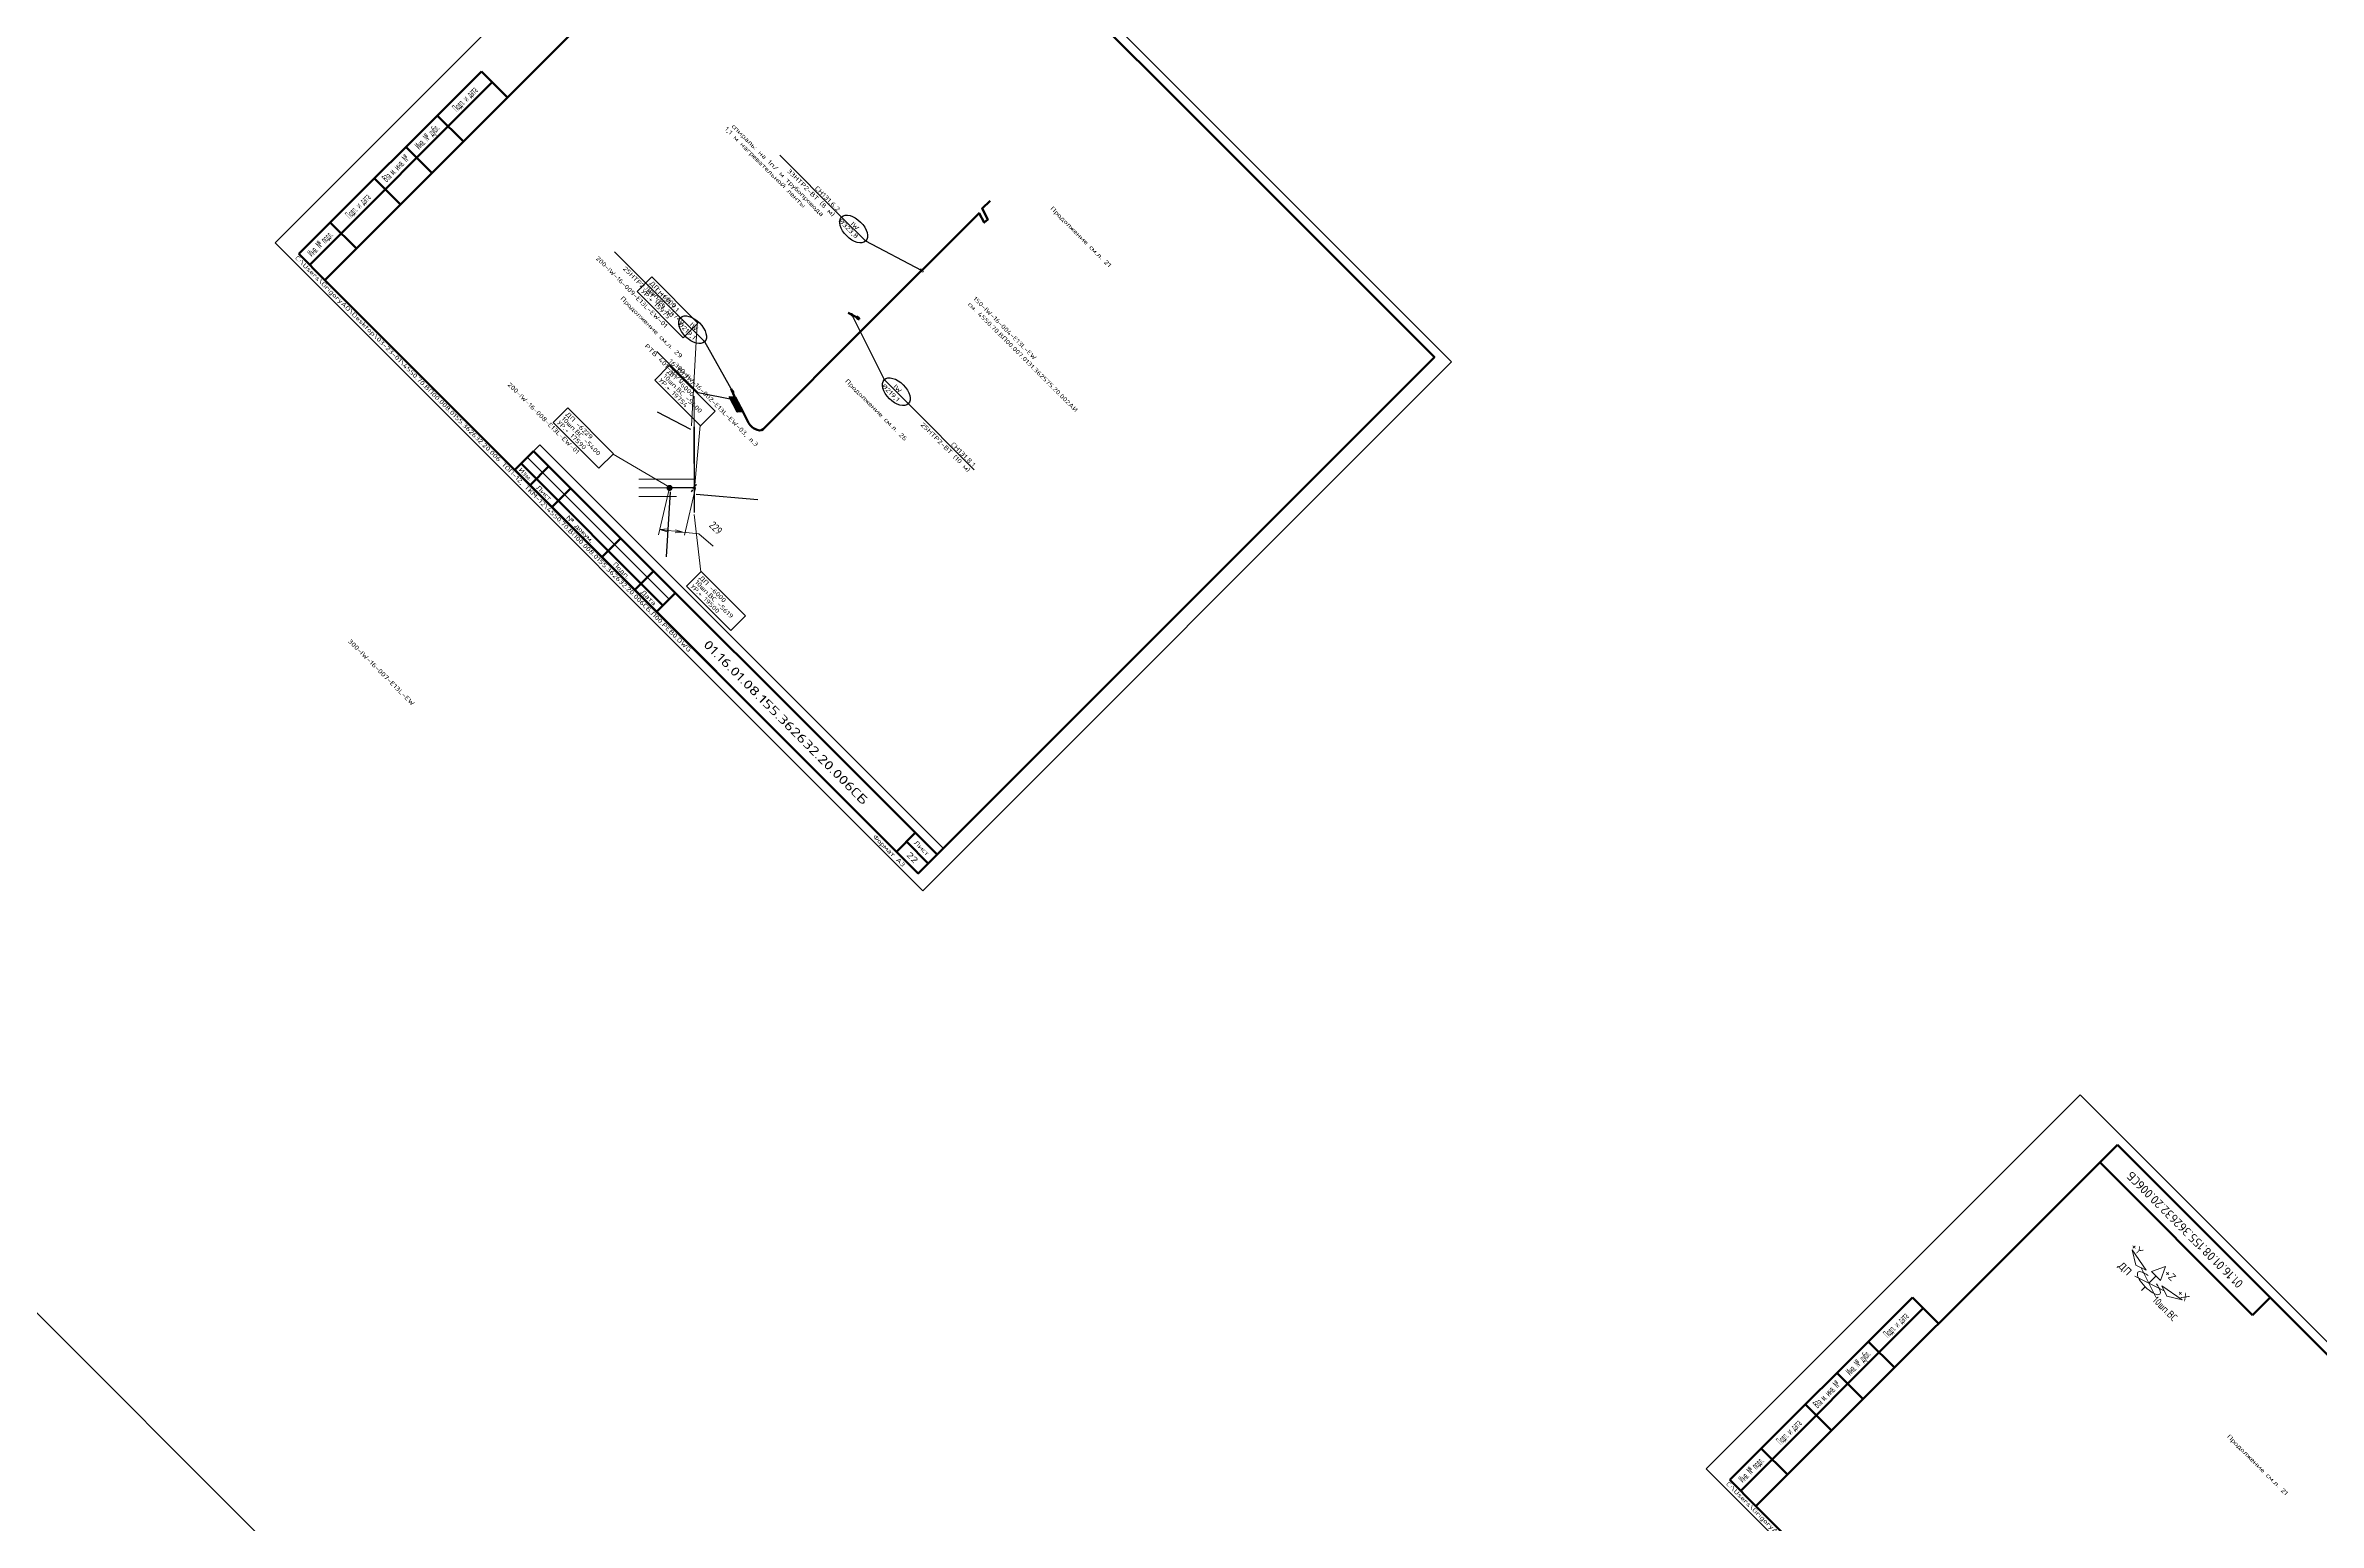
# Model space of a CAD drawing. Header units: millimetres. Extents: x -1501 to 8157, y -8271 to 1386.
# Drawn here: x 151 to 888, y -1254 to -775 of the extents above; entities that cross this region are included whole.
import ezdxf
from ezdxf import colors
from ezdxf.entities.mleader import LeaderData, LeaderLine
from ezdxf.enums import TextEntityAlignment as Align
from ezdxf.math import Vec2, Vec3

# ---------------------------------------------------------------- set-up
doc = ezdxf.new("R2010")
doc.units = ezdxf.units.MM
doc.header["$MEASUREMENT"] = 0
for name, color, linetype, lineweight in [('--TEXT--', 7, 'Continuous', 25), ('OFORMLENIE', 7, 'Continuous', 25), ('подложка', 253, 'Continuous', 13), ('СН', 1, 'Continuous', 50)]:
    doc.layers.add(name, color=color, linetype=linetype, lineweight=lineweight)
doc.layers.add('Коробки', color=250, linetype='Continuous')
doc.layers.add('Построение', color=7, linetype='Continuous')
doc.layers.add('непечат', color=2, linetype='Continuous', plot=False)
doc.styles.add('GOST 2.304', font='CS_Gost2304.shx')
doc.styles.add('GOST_2.304', font='CS_Gost2304.shx', dxfattribs={"height": 2.5})
doc.styles.add('GOST_2.304_07', font='CS_Gost2304.shx', dxfattribs={"width": 0.7})
doc.styles.add('GOST_2.304_09', font='CS_Gost2304.shx', dxfattribs={"width": 0.9})
doc.styles.add('Style-CS_Gost2304', font='CS_Gost2304.shx')
doc.styles.add('TNR_30', font='times.ttf', dxfattribs={"height": 3})

# ---------------------------------------------------------------- blocks, each defined once
blk = doc.blocks.new('TerminatorOpen_0.4')
at = {"color": 0, "linetype": 'ByBlock', "lineweight": -2}
for q in [(-1, 0.2), (-1, 0), (-1, -0.2)]:
    blk.add_line((0, 0), q, dxfattribs=at)
blk = doc.blocks.new('_DotSmall')
at = {"color": 0, "linetype": 'ByBlock', "const_width": 0.5}
blk.add_lwpolyline([(-0.0625, 0, 1), (0.0625, 0, 1)], format="xyb", close=True, dxfattribs=at)
blk = doc.blocks.new('A$C612D6D77')
at = {"layer": 'Коробки', "linetype": 'ByBlock', "ltscale": 0.5}
h = blk.add_hatch(color=3, dxfattribs=at)
h.paths.add_polyline_path([(300, 300), (0, 300), (0, 0)])
h.paths.add_polyline_path([(600, 0), (600, 300), (300, 300)])
at = {"layer": 'Коробки', "linetype": 'ByBlock', "ltscale": 0.5, "true_color": 0xffffff}
blk.add_hatch(color=7, dxfattribs=at).paths.add_polyline_path([(0, 0), (600, 0), (300, 300)])
at = {"layer": 'Коробки', "linetype": 'ByBlock', "ltscale": 0.5}
for p, q in [((0, 0), (300, 300)), ((300, 300), (600, 0))]:
    blk.add_line(p, q, dxfattribs=at)
blk.add_lwpolyline([(0, 0), (600, 0), (600, 300), (0, 300)], close=True, dxfattribs=at)
blk = doc.blocks.new('*U13')
at = {"layer": 'СН'}
blk.add_hatch(color=256, dxfattribs=at).paths.add_polyline_path([(0.5, 0, 1), (-0.5, 0, 1)])
blk.add_circle((0, 0), 0.5, dxfattribs=at)
blk = doc.blocks.new('*U21')
at = {"color": 0, "linetype": 'ByBlock', "lineweight": -2}
blk.add_lwpolyline([(420, 297), (0, 297), (0, 0), (420, 0)], close=True, dxfattribs=at)
at = {"color": 0, "linetype": 'ByBlock', "lineweight": 50}
blk.add_lwpolyline([(20, 292), (415, 292), (415, 5), (20, 5)], close=True, dxfattribs=at)
at = {"color": 0, "linetype": 'ByBlock', "lineweight": -2, "style": 'GOST_2.304'}
blk.add_text('Формат А3', height=2.5, dxfattribs=at).set_placement((410, 2.5), align=Align.MIDDLE_RIGHT)
at = {"color": 0, "linetype": 'ByBlock', "lineweight": -2, "insert": (8, 2.5), "char_height": 2.5, "attachment_point": 4, "style": 'GOST_2.304'}
blk.add_mtext('C:\\\\Users\\\\GrigoryAO\\\\Desktop\\\\03-23-01\\\\4550.70.ВП00.008.0155.362632.20.006 ТОП-12, ТКМ-12\\\\4550.70.ВП00.008.0155.362632.20.006СБ.Л00.РЕВ0.DWG', dxfattribs=at)
at = {"color": 0, "linetype": 'ByBlock', "lineweight": -2, "style": 'TNR_30'}
blk.add_attdef('ВЕРХНИЙ_НОМЕР_ЛИСТА', text='', height=3, dxfattribs=at).set_placement((410, 287), align=Align.MIDDLE_CENTER)
blk = doc.blocks.new('ST_Left')
at = {"color": 0, "linetype": 'ByBlock', "lineweight": 50}
for p, q in [((8, 150), (8, 5)), ((20, 150), (8, 150)), ((13, 5), (13, 150)), ((8, 115), (20, 115)), ((8, 90), (20, 90)), ((20, 65), (8, 65)), ((20, 30), (8, 30)), ((8, 5), (20, 5))]:
    blk.add_line(p, q, dxfattribs=at)
at = {"color": 0, "linetype": 'ByBlock', "lineweight": -2, "style": 'GOST_2.304'}
for s, p in [('Подп. и дата', (10.5, 132.5)), ('Инв. № дубл.', (10.5, 102.5)), ('Вза м. инв. №', (10.5, 77.5)), ('Подп. и дата', (10.5, 47.5)), ('Инв. № подл.', (10.5, 17.5))]:
    blk.add_text(s, height=2.5, rotation=90, dxfattribs=at).set_placement(p, align=Align.MIDDLE_CENTER)
at = {"color": 0, "linetype": 'ByBlock', "lineweight": -2, "style": 'GOST_2.304', "flags": 8}
for tag, p in [('ДУБЛ_ДАТА', (16.5, 141.25)), ('НОМЕР_ДУБЛ', (16.5, 102.5)), ('ВЗАМ_ИНВ', (16.5, 77.5)), ('ИНВ_ДАТА', (16.5, 56.25)), ('ИНВ_НОМЕР', (16.5, 17.5))]:
    blk.add_attdef(tag, text='', height=2.5, rotation=90, dxfattribs=at).set_placement(p, align=Align.MIDDLE_CENTER)
blk = doc.blocks.new('ST_Top')
at = {"color": 0, "linetype": 'ByBlock', "lineweight": 50}
blk.add_line((70, 0), (70, -14), dxfattribs=at)
at = {"color": 0, "linetype": 'ByBlock', "lineweight": 50, "extrusion": (0, 1, 0)}
blk.add_line((0, -14), (70, -14), dxfattribs=at)
at = {"color": 0, "linetype": 'ByBlock', "lineweight": -2, "style": 'GOST_2.304', "width": 0.7, "flags": 4}
blk.add_attdef('ШИФР', text='', height=5, rotation=180, dxfattribs=at).set_placement((35, -7), align=Align.MIDDLE_CENTER)
blk = doc.blocks.new('*U22')
at = {"color": 0, "linetype": 'ByBlock', "lineweight": -2}
blk.add_lwpolyline([(297, 420), (0, 420), (0, 0), (297, 0)], close=True, dxfattribs=at)
at = {"color": 0, "linetype": 'ByBlock', "lineweight": 50}
blk.add_lwpolyline([(20, 415), (292, 415), (292, 5), (20, 5)], close=True, dxfattribs=at)
at = {"color": 0, "linetype": 'ByBlock', "lineweight": -2, "style": 'GOST_2.304'}
blk.add_text('Формат А3', height=2.5, dxfattribs=at).set_placement((287, 2.5), align=Align.MIDDLE_RIGHT)
at = {"color": 0, "linetype": 'ByBlock', "lineweight": -2, "insert": (8, 2.5), "char_height": 2.5, "attachment_point": 4, "style": 'GOST_2.304'}
blk.add_mtext('C:\\\\Users\\\\GrigoryAO\\\\Desktop\\\\03-23-01\\\\4550.70.ВП00.008.0155.362632.20.006 ТОП-12, ТКМ-12\\\\4550.70.ВП00.008.0155.362632.20.006СБ.Л00.РЕВ0.DWG', dxfattribs=at)
at = {"color": 0, "linetype": 'ByBlock', "lineweight": -2, "style": 'TNR_30'}
blk.add_attdef('ВЕРХНИЙ_НОМЕР_ЛИСТА', text='', height=3, dxfattribs=at).set_placement((287, 410), align=Align.MIDDLE_CENTER)
blk = doc.blocks.new('ST_2a_dyn')
at = {"color": 0, "linetype": 'ByBlock', "lineweight": 50, "extrusion": (0, 1, 0)}
for p, q in [((-185, 15), (0, 15)), ((-10, 8), (0, 8)), ((-185, 5), (-120, 5)), ((-185, 0), (0, 0))]:
    blk.add_line(p, q, dxfattribs=at)
at = {"color": 0, "linetype": 'ByBlock', "lineweight": 50, "extrusion": (1, 0, 0)}
for p, q in [((-185, 0), (-185, 15)), ((-178, 15), (-178, 0)), ((-168, 15), (-168, 0)), ((-145, 15), (-145, 0)), ((-130, 15), (-130, 0)), ((-120, 0), (-120, 15)), ((-10, 0), (-10, 15))]:
    blk.add_line(p, q, dxfattribs=at)
at = {"color": 0, "linetype": 'ByBlock', "lineweight": 50}
blk.add_line((0, 15), (0, 0), dxfattribs=at)
at = {"color": 0, "linetype": 'ByBlock', "lineweight": -2, "extrusion": (0, 1, 0)}
blk.add_line((-185, 10), (-120, 10), dxfattribs=at)
at = {"color": 0, "linetype": 'ByBlock', "lineweight": -2, "style": 'GOST_2.304'}
for s, p in [('Лист', (-5, 11.5)), ('Лист', (-173, 2.5)), ('Подп.', (-137.5, 2.5)), ('Дата', (-125, 2.5))]:
    blk.add_text(s, height=2.5, dxfattribs=at).set_placement(p, align=Align.MIDDLE_CENTER)
at = {"color": 0, "linetype": 'ByBlock', "lineweight": -2, "width": 0.9}
for s, style, p in [('Изм.', 'GOST_2.304', (-181.5, 2.5)), ('№ докум.', 'GOST_2.304_09', (-156.5, 2.5))]:
    blk.add_text(s, height=2.5, dxfattribs=dict(at, style=style)).set_placement(p, align=Align.MIDDLE_CENTER)
at = {"color": 0, "linetype": 'ByBlock', "lineweight": -2}
for tag, height, style, flags, p in [('ИЗМ_2', 2.5, 'GOST_2.304', 12, (-181.5, 12.5)), ('ИЗМ_1', 2.5, 'GOST_2.304', 12, (-181.5, 7.5)), ('ЛИСТ_2', 2.5, 'GOST_2.304', 12, (-173, 12.5)), ('ЛИСТ_1', 2.5, 'GOST_2.304', 12, (-173, 7.5)), ('N_ДОК_2', 2.5, 'GOST_2.304_09', 12, (-156.5, 12.5)), ('N_ДОК_1', 2.5, 'GOST_2.304_09', 12, (-156.5, 7.5)), ('ШИФР', 5, 'GOST_2.304', 4, (-65, 7.5)), ('LIST', 3.5, 'GOST_2.304', 4, (-5, 4))]:
    blk.add_attdef(tag, text='', height=height, dxfattribs=dict(at, style=style, flags=flags)).set_placement(p, align=Align.MIDDLE_CENTER)
at = {"color": 0, "linetype": 'ByBlock', "lineweight": -2, "style": 'GOST_2.304_07', "width": 0.7, "flags": 12}
for tag, p in [('ДАТА_2', (-125, 12.5)), ('ДАТА_1', (-125, 7.5))]:
    blk.add_attdef(tag, text='', height=2.5, dxfattribs=at).set_placement(p, align=Align.MIDDLE_CENTER)

msp = doc.modelspace()

# ---------------------------------------------------------------- hatches: boundary and pattern name
at = {"layer": 'подложка', "extrusion": (1, 3.92523e-17, 1.17757e-16)}
h = msp.add_hatch(color=252, dxfattribs=at)
edge = h.paths.add_edge_path()
edge.add_arc((-898.98, -498.76), 1, 180, 540)
h = msp.add_hatch(color=252, dxfattribs=at)
edge = h.paths.add_edge_path()
edge.add_arc((-910.89, -498.76), 1, 180, 540)
at = {"layer": 'подложка'}
h = msp.add_hatch(color=252, dxfattribs=at)
edge = h.paths.add_edge_path()
edge.add_arc((352.92, -918.83), 1, 0, 360)
at = {"layer": 'подложка', "extrusion": (-1, -3.92523e-17, -1.17757e-16)}
for points in [[(917.4, -347.87), (918.83, -353.63), (920.27, -347.87)], [(917.4, -440.53), (918.83, -446.29), (920.27, -440.53)]]:
    msp.add_hatch(color=252, dxfattribs=at).paths.add_polyline_path(points)
h = msp.add_hatch(color=252, dxfattribs=at)
edge = h.paths.add_edge_path()
edge.add_arc((918.83, -384.2), 1, 90, 450)
h = msp.add_hatch(color=252, dxfattribs=at)
edge = h.paths.add_edge_path()
edge.add_arc((918.83, -400.08), 1, 90, 450)
h = msp.add_hatch(color=252, dxfattribs=at)
edge = h.paths.add_edge_path()
edge.add_arc((918.83, -490.82), 1, 90, 450)
at = {"layer": 'подложка', "extrusion": (1, 3.92523e-17, 1.17757e-16)}
h = msp.add_hatch(color=252, dxfattribs=at)
edge = h.paths.add_edge_path()
edge.add_arc((-918.83, -274.09), 1, -90, 270)

# ---------------------------------------------------------------- linework, layer by layer
at = {"layer": '--TEXT--', "extrusion": (-0.57735, -0.57735, 0.57735)}
for p, q in [((359.81, -899.86, -500.68), (349.04, -894.32, -505.91)), ((353.13, -920.13, -393.23), (351.82, -941.17, -415.57)), ((361.6, -920.87, -275.38), (381.59, -922.56, -257.08))]:
    msp.add_line(p, q, dxfattribs=at)
for centre in [(882.12, -517.23), (868.29, -621.16), (929.2, -564.87)]:
    msp.add_circle(centre, 5.51, dxfattribs=at)
at = {"layer": 'OFORMLENIE', "extrusion": (-0.57735, -0.57735, 0.57735)}
for q in [(308.85, -906.87, -598.03), (441.74, -1035.68, -593.94)]:
    msp.add_line((310.89, -904.83, -593.94), q, dxfattribs=at)
at = {"layer": 'непечат', "color": 3, "extrusion": (-0.57735, -0.57735, 0.57735)}
msp.add_lwpolyline([(-1387.86, 992.34), (10962.33, 992.34), (10962.33, -1271.92), (-1387.86, -1271.92)], close=True, dxfattribs=at)
at = {"layer": 'подложка', "color": 252, "extrusion": (-0.57735, -0.57735, 0.57735)}
for p, q in [((360.05, -898.66, -499.25), (361.92, -865.52, -464.24)), ((362.79, -898.59, -251.91), (361.04, -918.98, -274.05)), ((352.89, -918.58, -391.91), (334.61, -907.91, -399.52)), ((360.86, -927.48, -282.74), (363.1, -946.01, -299.02)), ((357.25, -933.13, -391.26), (362.45, -933.66, -390.35)), ((362.45, -933.66, -390.35), (367.03, -937.73, -390.6)), ((832.55, -1176.61, -352.49), (830.05, -1171.61, -349.99)), ((832.55, -1176.61, -352.49), (828.05, -1174.36, -354.74)), ((830.21, -1178.94, -357.16), (831.38, -1177.77, -354.82)), ((832.55, -1176.61, -352.49), (834.88, -1174.27, -347.82)), ((832.55, -1176.61, -352.49), (834.8, -1181.11, -354.74)), ((832.55, -1176.61, -352.49), (837.55, -1179.11, -349.99))]:
    msp.add_line(p, q, dxfattribs=at)
at = {"layer": 'подложка', "color": 252}
for p, q in [((360.86, -898.98, -498.76), (360.86, -889.06, -498.76)), ((360.86, -898.98, -501.59), (360.86, -889.06, -501.59)), ((360.86, -898.98, -495.93), (360.86, -889.06, -495.93)), ((360.86, -910.89, -502.76), (360.86, -898.98, -502.76)), ((360.86, -910.89, -494.76), (360.86, -898.98, -494.76)), ((360.86, -910.89, -501.59), (360.86, -914.86, -501.59)), ((360.86, -910.89, -495.93), (360.86, -914.86, -495.93)), ((352.92, -916.01, -392.14), (342.99, -916.01, -392.14)), ((352.92, -918.83, -392.14), (342.99, -918.83, -392.14)), ((349.34, -934.04, -392.64), (352.92, -918.83, -392.14)), ((352.92, -916.01, -392.14), (360.86, -916.01, -392.14)), ((357.81, -934.09, -392.16), (361.36, -918.83, -392.64)), ((360.86, -918.83, -274.09), (360.86, -918.83, -264.16)), ((352.92, -921.66, -392.14), (342.99, -921.66, -392.14)), ((352.92, -921.66, -392.14), (355.2, -921.66, -392.14)), ((360.86, -926.77, -284.86), (360.86, -921.66, -284.86)), ((360.86, -926.77, -279.2), (360.86, -921.66, -279.2))]:
    msp.add_line(p, q, dxfattribs=at)
at = {"layer": 'подложка', "color": 252, "extrusion": (-1, 5.55112e-17, -5.55112e-17)}
for p, q in [((360.86, -918.83, -498.76), (360.86, -895.58, -498.76)), ((360.86, -918.83, -274.09), (360.86, -895.58, -274.09)), ((360.86, -896.83, -496.26), (360.86, -896.83, -276.59)), ((360.86, -898.98, -498.76), (360.86, -898.98, -515.01)), ((360.86, -901.48, -513.76), (360.86, -916.33, -513.76)), ((360.86, -918.83, -282.03), (360.86, -902.58, -282.03)), ((360.86, -918.83, -274.09), (360.86, -902.58, -274.09)), ((360.86, -918.83, -392.14), (360.86, -902.58, -392.14)), ((360.86, -918.83, -282.03), (360.86, -902.58, -282.03)), ((360.86, -918.83, -498.76), (360.86, -902.58, -498.76)), ((360.86, -918.83, -392.14), (360.86, -902.58, -392.14)), ((360.86, -903.83, -279.53), (360.86, -903.83, -276.59)), ((360.86, -903.83, -389.64), (360.86, -903.83, -284.53)), ((360.86, -903.83, -496.26), (360.86, -903.83, -394.64)), ((360.86, -918.83, -321.38), (360.86, -909.58, -321.38)), ((360.86, -918.83, -282.03), (360.86, -909.58, -282.03)), ((360.86, -910.83, -318.88), (360.86, -910.83, -284.53)), ((360.86, -918.83, -282.03), (360.86, -918.83, -265.78)), ((360.86, -918.83, -498.76), (360.86, -918.83, -515.01)), ((360.86, -921.33, -267.03), (360.86, -924.27, -267.03)), ((360.86, -926.77, -282.03), (360.86, -926.77, -265.78))]:
    msp.add_line(p, q, dxfattribs=at)
at = {"layer": 'подложка', "color": 252, "extrusion": (1, -5.55112e-17, 5.55112e-17)}
for p, q in [((360.86, -916, -501.24), (360.86, -914.86, -501.59)), ((360.86, -915.78, -496.39), (360.86, -914.86, -495.93)), ((360.86, -916.46, -495.71), (360.86, -915.78, -496.39)), ((360.86, -917.02, -500.71), (360.86, -916, -501.24)), ((360.86, -916.01, -274.09), (360.86, -916.01, -282.03)), ((360.86, -916.01, -289.97), (360.86, -916.01, -282.03)), ((360.86, -916.01, -289.97), (360.86, -916.01, -384.2)), ((360.86, -916.01, -400.08), (360.86, -916.01, -397.8)), ((360.86, -916.01, -384.2), (360.86, -916.01, -392.14)), ((360.86, -916.01, -400.08), (360.86, -916.01, -490.82)), ((360.86, -916.01, -494.79), (360.86, -916.46, -495.71)), ((360.86, -916.01, -490.82), (360.86, -916.01, -494.79)), ((360.86, -916.01, -274.09), (360.86, -916.01, -264.16)), ((360.86, -917.91, -500.07), (360.86, -917.02, -500.71)), ((360.86, -918.71, -499.38), (360.86, -917.91, -500.07)), ((360.86, -919.45, -498.64), (360.86, -918.71, -499.38)), ((360.86, -920.15, -497.84), (360.86, -919.45, -498.64)), ((360.86, -920.78, -496.95), (360.86, -920.15, -497.84)), ((360.86, -921.31, -495.93), (360.86, -920.78, -496.95)), ((360.86, -921.66, -494.79), (360.86, -921.31, -495.93)), ((360.86, -921.59, -406.04), (360.86, -921.66, -490.82)), ((360.86, -921.66, -289.97), (360.86, -921.66, -284.86)), ((360.86, -921.66, -274.09), (360.86, -921.66, -279.2)), ((360.86, -921.66, -289.97), (360.86, -921.66, -384.2)), ((360.86, -921.66, -384.2), (360.86, -921.66, -385.6)), ((360.86, -921.66, -400.08), (360.86, -921.66, -395.08)), ((360.86, -921.66, -490.82), (360.86, -921.66, -494.79)), ((360.86, -921.66, -274.09), (360.86, -921.66, -264.16))]:
    msp.add_line(p, q, dxfattribs=at)
at = {"layer": 'подложка', "color": 252, "extrusion": (-0.157701, 0.135805, 0.978104)}
for p, q in [((349.74, -932.35, -392.58), (352.25, -932.11, -392.21)), ((349.74, -932.35, -392.58), (352.19, -932.61, -392.15)), ((349.74, -932.35, -392.58), (352.13, -933.1, -392.09)), ((352.19, -932.61, -392.15), (354.8, -932.88, -391.69)), ((357.25, -933.13, -391.26), (354.74, -933.37, -391.63)), ((357.25, -933.13, -391.26), (354.8, -932.88, -391.69)), ((357.25, -933.13, -391.26), (354.86, -932.38, -391.75))]:
    msp.add_line(p, q, dxfattribs=at)
at = {"layer": 'подложка', "color": 252, "extrusion": (-1, 5.55112e-17, -5.55112e-17), "elevation": -360.86, "flags": 128}
for points in [[(917.59, -348.65), (918.83, -353.63), (920.27, -347.87), (917.4, -347.87)], [(917.4, -347.87), (918.83, -353.63), (920.27, -347.87), (917.84, -347.87)], [(917.59, -441.31), (918.83, -446.29), (920.27, -440.53), (917.4, -440.53)], [(917.4, -440.53), (918.83, -446.29), (920.27, -440.53), (917.84, -440.53)]]:
    msp.add_lwpolyline(points, dxfattribs=at)
at = {"layer": 'подложка', "color": 252, "extrusion": (-0.57735, -0.57735, 0.57735)}
msp.add_ellipse((832.55, -1176.61, -352.49), major_axis=(-3.54, 3.54), ratio=0.57735, start_param=5.105088, end_param=10.602875, dxfattribs=at)
at = {"layer": 'подложка', "color": 252, "extrusion": (-1, 5.55112e-17, -5.55112e-17)}
for points in [[(917.4, -347.87, -360.86), (918.83, -353.63, -360.86), (920.27, -347.87, -360.86)], [(917.4, -440.53, -360.86), (918.83, -446.29, -360.86), (920.27, -440.53, -360.86)]]:
    msp.add_solid(points, dxfattribs=at)
at = {"layer": 'подложка', "color": 252}
for points in [[(347.12, -850.43, -463.95), (362.12, -865.43, -463.95), (357.38, -870.16, -473.42), (342.38, -855.16, -473.42)], [(352.84, -879.17, -242.45), (367.66, -893.99, -242.45), (362.92, -898.72, -251.92), (348.1, -883.91, -251.92)], [(319.93, -892.92, -399.21), (334.74, -907.73, -399.21), (330.01, -912.47, -408.68), (315.19, -897.65, -408.68)], [(360.86, -917.4, -347.87), (360.86, -918.83, -353.63), (360.86, -920.27, -347.87)], [(360.86, -917.4, -440.53), (360.86, -918.83, -446.29), (360.86, -920.27, -440.53)], [(363.18, -945.94, -298.87), (377.51, -960.27, -298.87), (372.77, -965, -308.35), (358.44, -950.67, -308.35)], [(827.13, -1165.77, -347.07), (831.71, -1172.44, -349.16), (828.38, -1170.77, -350.82)], [(837.94, -1171.21, -341.7), (833.46, -1172.86, -347.82), (836.29, -1175.69, -347.82)], [(843.38, -1182.02, -347.07), (836.71, -1177.44, -349.16), (838.38, -1180.77, -350.82)]]:
    msp.add_3dface(points, dxfattribs=at)
at = {"layer": 'Построение', "lineweight": 30, "extrusion": (-5.55112e-17, -1, 5.55112e-17)}
for p, q in [((360.86, -918.83, -392.14), (352.92, -918.83, -392.14)), ((360.86, -918.83, -400.08), (360.86, -918.83, -392.14))]:
    msp.add_line(p, q, dxfattribs=at)
at = {"layer": 'Построение', "linetype": 'Continuous', "lineweight": 30, "extrusion": (-0.826531, 0.562891, -2.77556e-17)}
for p, q in [((360.02, -920.07, -321.38), (360.44, -919.45, -321.38)), ((360.02, -920.07, -326.38), (360.44, -919.45, -326.38)), ((360.02, -920.07, -321.38), (360.02, -920.07, -326.38)), ((361.28, -918.21, -321.38), (361.7, -917.59, -321.38)), ((361.28, -918.21, -326.38), (361.7, -917.59, -326.38)), ((361.7, -917.59, -321.38), (361.7, -917.59, -326.38))]:
    msp.add_line(p, q, dxfattribs=at)
at = {"layer": 'Построение', "lineweight": 30, "extrusion": (-1, 5.55112e-17, -5.55112e-17)}
for p, q in [((360.86, -918.83, -282.03), (360.86, -926.77, -282.03)), ((360.86, -918.83, -274.09), (360.86, -918.83, -282.03))]:
    msp.add_line(p, q, dxfattribs=at)
at = {"layer": 'Построение', "extrusion": (-1, 5.55112e-17, -5.55112e-17)}
msp.add_line((360.86, -918.83, -289.97), (360.86, -918.83, -282.03), dxfattribs=at)
at = {"layer": 'Построение', "linetype": 'Continuous', "lineweight": 30}
for p, q in [((360.86, -918.83, -289.97), (360.86, -918.83, -384.2)), ((360.86, -918.83, -400.08), (360.86, -918.83, -490.82))]:
    msp.add_line(p, q, dxfattribs=at)
at = {"layer": 'Построение', "extrusion": (-5.55112e-17, -1, 5.55112e-17)}
msp.add_line((360.86, -918.83, -384.2), (360.86, -918.83, -392.14), dxfattribs=at)
at = {"layer": 'Построение', "linetype": 'Continuous', "lineweight": 30, "extrusion": (-1, 5.55112e-17, -5.55112e-17), "elevation": -360.86, "flags": 128}
msp.add_lwpolyline([(910.89, -498.76), (914.86, -498.76, 0.414227), (918.83, -494.79), (918.83, -490.82)], format="xyb", dxfattribs=at)
at = {"layer": 'Построение', "linetype": 'Continuous', "lineweight": 30}
for points in [[(360.86, -910.89, -502.24), (360.86, -910.89, -495.29), (360.86, -898.98, -496.78), (360.86, -898.98, -500.75)], [(360.36, -918.83, -391.64), (360.36, -918.83, -392.64), (361.36, -918.83, -392.64), (361.36, -918.83, -391.64)], [(360.86, -919.33, -282.53), (360.86, -919.33, -281.53), (360.86, -918.34, -281.53), (360.86, -918.34, -282.53)]]:
    msp.add_3dface(points, dxfattribs=at)
at = {"layer": 'СН', "extrusion": (-0.57735, -0.57735, 0.57735)}
for points in [[(907, -451.77), (906.88, -458.04), (910.71, -460.22), (910.6, -462.8), (907.23, -461.07), (907.23, -552.29)], [(900.08, -552.69), (903.58, -550.84)], [(893.73, -631.41), (890.66, -629.26)]]:
    msp.add_lwpolyline(points, dxfattribs=at)
msp.add_lwpolyline([(907.23, -552.29), (907.23, -632.68, -0.625351), (901.56, -635.43), (898.52, -633.71)], format="xyb", dxfattribs=at)

# ---------------------------------------------------------------- block references
at = {"layer": 'OFORMLENIE', "extrusion": (-0.57735, -0.57735, 0.57735)}
for name, p in [('*U22', (752.64, -752.43)), ('ST_Left', (752.64, -752.43)), ('*U21', (1361.73, -670.91)), ('ST_Left', (1361.73, -670.91))]:
    msp.add_blockref(name, p, dxfattribs=at)
ref = msp.add_blockref('ST_2a_dyn', (1044.64, -747.43), dxfattribs=at)
ref.add_attrib('LIST', '22', dxfattribs={"layer": '0', "color": 0, "linetype": 'ByBlock', "lineweight": -2, "extrusion": (-0.57735, -0.57735, 0.57735), "height": 3.5, "style": 'GOST_2.304'}).set_placement((1039.64, -743.43), align=Align.MIDDLE_CENTER)
ref.add_attrib('ШИФР', '01.16.01.08.155.362632.20.006СБ', dxfattribs={"layer": '0', "color": 0, "linetype": 'ByBlock', "lineweight": -2, "extrusion": (-0.57735, -0.57735, 0.57735), "height": 5, "style": 'GOST_2.304'}).set_placement((979.64, -739.93), align=Align.MIDDLE_CENTER)
ref = msp.add_blockref('ST_Top', (1381.73, -378.91), dxfattribs=at)
ref.add_attrib('ШИФР', '01.16.01.08.155.362632.20.006СБ', dxfattribs={"layer": '0', "color": 0, "linetype": 'ByBlock', "lineweight": -2, "extrusion": (-0.57735, -0.57735, 0.57735), "height": 5, "rotation": 180, "style": 'GOST_2.304', "width": 0.7}).set_placement((1416.73, -385.91), align=Align.MIDDLE_CENTER)
at = {"layer": 'Коробки', "linetype": 'ByBlock', "extrusion": (-0.57735, -0.57735, 0.57735), "xscale": -0.01000000000000001, "yscale": 0.01000000000000003, "zscale": 0.01000000000000003, "rotation": 331.7847246333328}
msp.add_blockref('A$C612D6D77', (897.35, -636.13), dxfattribs=at)
at = {"layer": 'подложка', "color": 252, "extrusion": (-1, 5.55112e-17, -5.55112e-17)}
for p, xscale, yscale, zscale, rotation in [((896.83, -498.76, -360.86), 2.5, 2.5, 2.5, 269.9999999999999), ((896.83, -274.09, -360.86), 2.5, 2.5, 2.5, 89.99999999999997), ((898.98, -513.76, -360.86), 2.500000000000001, 2.500000000000001, 2.500000000000001, 180), ((903.83, -282.03, -360.86), 2.5, 2.5, 2.5, 269.9999999999999), ((903.83, -274.09, -360.86), 2.5, 2.5, 2.5, 89.99999999999997), ((903.83, -392.14, -360.86), 2.5, 2.5, 2.5, 269.9999999999999), ((903.83, -282.03, -360.86), 2.5, 2.5, 2.5, 89.99999999999997), ((903.83, -498.76, -360.86), 2.5, 2.5, 2.5, 269.9999999999999), ((903.83, -392.14, -360.86), 2.5, 2.5, 2.5, 89.99999999999997), ((910.83, -321.38, -360.86), 2.5, 2.5, 2.5, 269.9999999999999), ((910.83, -282.03, -360.86), 2.5, 2.5, 2.5, 89.99999999999997), ((918.83, -267.03, -360.86), 2.500000000000001, 2.500000000000001, 2.500000000000001, 180)]:
    msp.add_blockref('TerminatorOpen_0.4', p, dxfattribs=dict(at, xscale=xscale, yscale=yscale, zscale=zscale, rotation=rotation))
at = {"layer": 'подложка', "color": 252, "extrusion": (-1, 5.55112e-17, -5.55112e-17), "xscale": 2.500000000000001, "yscale": 2.500000000000001, "zscale": 2.500000000000001}
for p in [(918.83, -513.76, -360.86), (926.77, -267.03, -360.86)]:
    msp.add_blockref('TerminatorOpen_0.4', p, dxfattribs=at)
at = {"layer": 'СН', "extrusion": (-0.57735, -0.57735, 0.57735)}
msp.add_blockref('*U13', (903.5, -550.81), dxfattribs=at)

# ---------------------------------------------------------------- texts
at = {"layer": '--TEXT--', "extrusion": (-0.57735, -0.57735, 0.57735), "style": 'GOST 2.304'}
for s, p in [('1,1 м нагревательной ленты', (829.58, -528.99)), ('спираль: на 1п/ м трубопровода', (830.64, -525.17))]:
    msp.add_text(s, height=2.5, dxfattribs=at).set_placement(p)
at = {"layer": '--TEXT--', "extrusion": (-0.57735, -0.57735, 0.57735), "style": 'GOST 2.304', "width": 0.9}
for s, p in [('%%C323,8', (876.86, -520.29)), ('%%C219,1', (863.68, -624.97)), ('%%C219,1', (924.59, -568.68))]:
    msp.add_text(s, height=2.5, rotation=360, dxfattribs=at).set_placement(p)
at = {"layer": '--TEXT--', "extrusion": (-0.57735, -0.57735, 0.57735), "style": 'GOST 2.304'}
for s, p in [('IW', (880.26, -516.66)), ('IW', (866.43, -620.59)), ('PTВ 401-1П/0', (861.03, -646.98)), ('IW', (927.34, -564.3))]:
    msp.add_text(s, height=2.5, rotation=360, dxfattribs=at).set_placement(p)
at = {"layer": '--TEXT--', "extrusion": (-0.57735, -0.57735, 0.57735), "char_height": 2.5, "width": 44.9268, "attachment_point": 1, "text_direction": (0.707107, -0.707107, 0), "style": 'GOST 2.304'}
for s, insert in [('Продолжение см.л. 21', (477.25, -827.36, -350.12)), ('Продолжение см.л. 29', (337.86, -856.48, -518.63)), ('Продолжение см.л. 26', (410.72, -883.28, -472.56)), ('Продолжение см.л. 21', (858.79, -1225.45, -366.66))]:
    msp.add_mtext(s, dxfattribs=dict(at, insert=insert))
at = {"layer": 'OFORMLENIE', "extrusion": (-0.57735, -0.57735, 0.57735), "style": 'GOST 2.304'}
msp.add_text('300-IW-16-007-E13L-EW', height=2.5, rotation=360, dxfattribs=at).set_placement((860.66, -729.77, 106.74), align=Align.MIDDLE_LEFT)
at = {"layer": 'подложка', "color": 252, "extrusion": (-0.57735, -0.57735, 0.57735), "style": 'Style-CS_Gost2304', "width": 0.875}
for s, p in [('200-IW-16-009-E13L-EW-01', (829.74, -598.17, 22.73)), ('УР.+ 15975', (847.79, -593.49, 22.73)), ('10шп.ВС -4740', (847.79, -590.09, 22.73)), ('ДП -6000', (847.79, -586.69, 22.73)), ('УР.+ 19754', (872.16, -422.03, 163.9)), ('10шп.ВС -5400', (872.16, -418.63, 163.9)), ('ДП -6000', (872.16, -415.23, 163.9)), ('300-IW-16-002-E13L-EW-03, л.3', (872.16, -409.63, 163.9)), ('200-IW-16-008-E13L-EW-01', (838.44, -573.58, 100.33)), ('УР.+ 17590', (858.61, -569.08, 100.33)), ('10шп.ВС -5400', (858.61, -565.68, 100.33)), ('ДП -6229', (858.61, -562.28, 100.33)), ('УР.+ 19500', (926.68, -491.14, 163.9)), ('10шп.ВС -5619', (926.68, -487.74, 163.9)), ('ДП -6000', (926.68, -484.34, 163.9))]:
    msp.add_text(s, height=2.5, rotation=360, dxfattribs=at).set_placement(p, align=Align.MIDDLE_LEFT)
for s, p in [('см. 4550.70.ВП00.007.0131.362575.20.002АИ', (925.61, -502.08)), ('150-IW-16-004-E13L-EW', (925.48, -497.72))]:
    msp.add_text(s, height=2.5, rotation=360, dxfattribs=at).set_placement(p)
at = {"layer": 'подложка', "color": 252, "style": 'GOST_2.304'}
msp.add_text('229', height=2.5, rotation=315, dxfattribs=at).set_placement((365.54, -931.17, -392.14))
at = {"layer": 'подложка', "color": 252, "extrusion": (-0.57735, -0.57735, 0.57735), "style": 'Style-CS_Gost2304'}
for s, width, p in [('+Y', 0.75, (1408.18, -417.27, -4.87)), ('ДП', 0.75, (1409.68, -429.89, -4.87)), ('+Z', 0.75, (1421.93, -414.52, -4.87)), ('10шп.ВС', 0.628788, (1425.43, -429.89, -4.87))]:
    msp.add_text(s, height=4.125, dxfattribs=dict(at, width=width)).set_placement(p, align=Align.TOP_LEFT)
at = {"layer": 'подложка', "color": 252, "extrusion": (-0.57735, -0.57735, 0.57735), "style": 'Style-CS_Gost2304', "width": 0.75}
msp.add_text('+X', height=4.125, dxfattribs=at).set_placement((1433.32, -417.27, -4.87), align=Align.TOP_RIGHT)
at = {"layer": 'подложка', "color": 252, "extrusion": (-1, 5.55112e-17, -5.55112e-17), "char_height": 2.5, "attachment_point": 5, "style": 'GOST_2.304'}
for s, insert, text_direction in [('\\A1;3779', (360.86, -893.71, -385.55), (0, 0, 1)), ('\\A1;254', (360.86, -900.71, -277.18), (0, 0, 1)), ('\\A1;1910', (360.86, -900.71, -336.21), (0, 0, 1)), ('\\A1;1615', (360.86, -900.71, -444.58), (0, 0, 1)), ('\\A1;359', (360.86, -907.71, -300.83), (0, 0, 1)), ('\\A1;660', (360.86, -909.78, -510.64), (0, -1, 0)), ('\\A1;219', (360.86, -924.06, -263.9), (0, -1, 0))]:
    msp.add_mtext(s, dxfattribs=dict(at, insert=insert, text_direction=text_direction))

# ---------------------------------------------------------------- leaders
at = {"layer": '--TEXT--'}
ml = msp.add_multileader_mtext('Standard', dxfattribs=at)
ml.set_content('СН131.6.2\\P33НТР2-ВТ (8 м)', color=7, style='GOST 2.304')
ml.set_leader_properties()
ml.set_arrow_properties(name='DOTSMALL')
ml.build(insert=Vec2(0, 0))
ml.multileader.update_dxf_attribs({"text_left_attachment_type": 6, "text_right_attachment_type": 6, "dogleg_length": 11.2, "arrow_head_size": 2.5})
ctx = ml.context
ctx.base_point, ctx.char_height, ctx.arrow_head_size, ctx.plane_origin, ctx.plane_x_axis, ctx.plane_y_axis = Vec3(387.39, -809.73, -422.34), 2.5, 2.5, Vec3(516.23, -880.85, -364.61), Vec3(0.707107, -0.707107, 0), Vec3(0.408248, 0.408248, 0.816497)
ctx.left_attachment, ctx.right_attachment, ctx.text_align_type = 6, 6, 2
notes = []
notes.append((ctx, [(0, (1, 1, 0), (416.52, -838.86, -422.34), (-0.707107, 0.707107, 0), 11.2, [(0, [(434.65, -848.35, -413.7)], 0, [])])]))
ctx.mtext.insert, ctx.mtext.text_direction, ctx.mtext.defined_height, ctx.mtext.alignment, ctx.mtext.flow_direction, ctx.mtext.extrusion = Vec3(408.41, -828.3, -419.89), Vec3(0.707107, -0.707107, 0), 0.0309, 3, 5, Vec3(-0.57735, -0.57735, 0.57735)
ml = msp.add_multileader_mtext('Standard', dxfattribs=at)
ml.set_content('СН131.7.1\\P25НТР2-ВТ (49 м)', color=7, style='GOST 2.304')
ml.set_leader_properties()
ml.set_arrow_properties(name='DOTSMALL')
ml.build(insert=Vec2(0, 0))
ml.multileader.update_dxf_attribs({"text_left_attachment_type": 6, "text_right_attachment_type": 6, "dogleg_length": 11.2, "arrow_head_size": 2.5})
ctx = ml.context
ctx.base_point, ctx.char_height, ctx.arrow_head_size, ctx.plane_origin, ctx.plane_x_axis, ctx.plane_y_axis = Vec3(333.68, -840.88, -507.2), 2.5, 2.5, Vec3(446.8, -930.73, -483.92), Vec3(0.707107, -0.707107, 0), Vec3(0.408248, 0.408248, 0.816497)
ctx.left_attachment, ctx.right_attachment, ctx.text_align_type = 6, 6, 2
notes.append((ctx, [(0, (1, 1, 0), (364.32, -871.52, -507.2), (-0.707107, 0.707107, 0), 11.2, [(0, [(373.31, -887.49, -514.19)], 0, [])])]))
ctx.mtext.insert, ctx.mtext.text_direction, ctx.mtext.defined_height, ctx.mtext.alignment, ctx.mtext.flow_direction, ctx.mtext.extrusion = Vec3(356.21, -860.96, -504.75), Vec3(0.707107, -0.707107, 0), 0.0309, 3, 5, Vec3(-0.57735, -0.57735, 0.57735)
ml = msp.add_multileader_mtext('Standard', dxfattribs=at)
ml.set_content('СН131.8.1\\P25НТР2-ВТ (10 м)', color=7, style='GOST 2.304')
ml.set_leader_properties()
ml.set_arrow_properties(name='DOTSMALL')
ml.build(insert=Vec2(0, 0))
ml.multileader.update_dxf_attribs({"text_left_attachment_type": 6, "text_right_attachment_type": 6, "dogleg_length": 11.2, "arrow_head_size": 2.5})
ctx = ml.context
ctx.base_point, ctx.char_height, ctx.arrow_head_size, ctx.plane_origin, ctx.plane_x_axis, ctx.plane_y_axis = Vec3(430.37, -891.6, -461.24), 2.5, 2.5, Vec3(494.04, -938.67, -444.63), Vec3(0.707107, -0.707107, 0), Vec3(0.408248, 0.408248, 0.816497)
ctx.left_attachment, ctx.right_attachment, ctx.text_align_type = 6, 6, 2
notes.append((ctx, [(1, (1, 1, 0), (422.45, -883.68, -461.24), (0.707107, -0.707107, 0), 11.2, [(0, [(412.05, -862.71, -450.66)], 0, [])])]))
ctx.mtext.insert, ctx.mtext.text_direction, ctx.mtext.defined_height, ctx.mtext.alignment, ctx.mtext.flow_direction, ctx.mtext.extrusion = Vec3(452.32, -911.11, -458.79), Vec3(0.707107, -0.707107, 0), 0.0309, 3, 5, Vec3(-0.57735, -0.57735, 0.57735)
ml = msp.add_multileader_mtext('Standard', dxfattribs=at)
ml.set_content('16-В131.7', color=7, style='GOST 2.304')
ml.set_leader_properties()
ml.set_arrow_properties(name='DOTSMALL')
ml.build(insert=Vec2(0, 0))
ml.multileader.update_dxf_attribs({"text_left_attachment_type": 6, "text_right_attachment_type": 6, "dogleg_length": 11.2, "arrow_head_size": 2.5})
ctx = ml.context
ctx.base_point, ctx.char_height, ctx.arrow_head_size, ctx.plane_origin, ctx.plane_x_axis, ctx.plane_y_axis = Vec3(348.87, -874.72, -525.85), 2.5, 2.5, Vec3(434.93, -940.19, -505.26), Vec3(0.707107, -0.707107, 0), Vec3(0.408248, 0.408248, 0.816497)
ctx.left_attachment, ctx.right_attachment, ctx.text_align_type = 6, 6, 2
notes.append((ctx, [(0, (1, 1, 0), (362.15, -888, -525.85), (-0.707107, 0.707107, 0), 1.03, [(0, [(373.61, -890.27, -516.66)], 0, [])])]))
ctx.mtext.insert, ctx.mtext.text_direction, ctx.mtext.defined_height, ctx.mtext.alignment, ctx.mtext.flow_direction, ctx.mtext.extrusion = Vec3(361.24, -884.63, -523.4), Vec3(0.707107, -0.707107, 0), 0.0309, 3, 5, Vec3(-0.57735, -0.57735, 0.57735)
for ctx, leaders in notes:
    for number, flags, end, landing, length, lines in leaders:
        leader = LeaderData()
        leader.index, (leader.has_last_leader_line, leader.has_dogleg_vector, leader.attachment_direction) = number, flags
        leader.last_leader_point, leader.dogleg_vector, leader.dogleg_length = Vec3(end), Vec3(landing), length
        for number, points, colour, breaks in lines:
            line = LeaderLine()
            line.index, line.vertices, line.color, line.breaks = number, Vec3.list(points), colors.encode_raw_color(colour), breaks
            leader.lines.append(line)
        ctx.leaders.append(leader)

doc.saveas('drawing.dxf')
